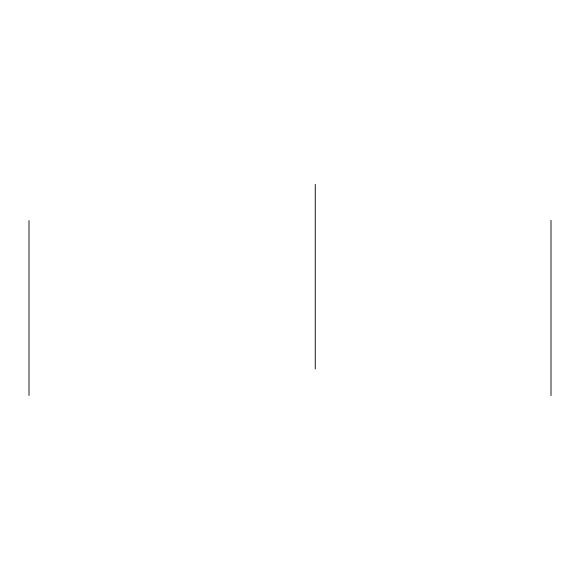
<?xml version="1.0" encoding="UTF-8"?>
<svg xmlns="http://www.w3.org/2000/svg" width="580" height="580" viewBox="0 0 580 580"><rect width="100%" height="100%" fill="white"/><g stroke="black" fill="none" stroke-linecap="round" stroke-linejoin="round"><path stroke-width="0.87" d="M551 220.306L551 395.625M315.259 184.375L315.259 369.018M29 220.618L29 395.415"/></g></svg>
